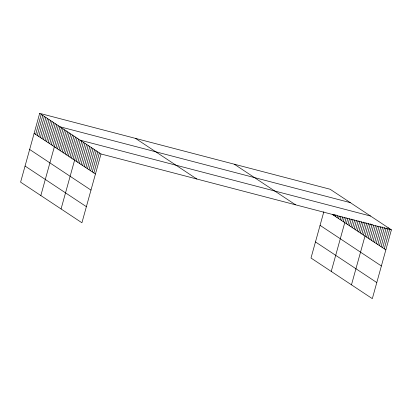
<?xml version="1.0" encoding="UTF-8"?>
<svg xmlns="http://www.w3.org/2000/svg" width="412" height="412" viewBox="0 0 412 412"><rect width="100%" height="100%" fill="white"/><g stroke="black" fill="none" stroke-linecap="round" stroke-linejoin="round"><path stroke-width="0.62" d="M39.676 113.352L20.6 182.145L81.921 222.768L100.997 153.975L39.676 113.352L330.079 189.232L391.4 229.855L372.324 298.649L311.003 258.025L323.842 211.737M35.679 134.41L41.236 114.387M37.234 135.445L42.791 115.417M38.795 136.475L44.347 116.447M40.35 137.505L45.902 117.477M41.906 138.535L47.462 118.512M43.461 139.57L49.018 119.542M45.021 140.6L50.573 120.572M46.577 141.63L52.128 121.602M48.132 142.66L53.689 122.637M49.687 143.695L55.244 123.667M51.248 144.725L56.799 124.697M52.803 145.755L58.355 125.727M40.834 195.551L59.915 126.757L350.318 202.637M55.914 147.815L61.47 127.792M57.474 148.85L63.026 128.822M59.029 149.88L64.581 129.852M60.585 150.91L66.136 130.882M62.14 151.94L67.697 131.917M63.7 152.976L69.252 132.947M65.256 154.006L70.807 133.977M66.811 155.036L72.363 135.007M68.366 156.066L73.923 136.042M69.922 157.101L75.478 137.072M71.482 158.131L77.034 138.102M73.037 159.161L78.589 139.132M61.069 208.956L80.149 140.162L370.553 216.043M76.199 161.257L81.751 141.228M77.801 162.318L83.353 142.289M79.403 163.379L84.96 143.35M81.01 164.44L86.561 144.416M82.611 165.506L88.168 145.477M84.218 166.566L89.77 146.538M85.82 167.627L91.371 147.604M87.421 168.693L92.978 148.665M89.028 169.754L94.58 149.726M90.63 170.815L96.187 150.787M92.236 171.881L97.788 151.853M93.838 172.942L99.39 152.914M333.864 215.445L334.204 214.235M335.425 216.48L335.929 214.657M336.98 217.51L337.485 215.687M338.535 218.54L339.21 216.115M340.091 219.57L340.935 216.537M341.651 220.6L342.66 216.959M343.206 221.635L344.386 217.387M331.238 271.431L346.111 217.809M346.317 223.695L347.836 218.236M347.877 224.725L349.556 218.659M349.433 225.761L351.281 219.081M350.988 226.791L353.007 219.508M352.543 227.821L354.732 219.931M354.104 228.851L356.457 220.358M355.659 229.886L358.183 220.78M357.214 230.916L359.908 221.203M358.77 231.946L361.633 221.63M360.33 232.976L363.358 222.053M361.885 234.011L365.084 222.475M363.441 235.041L366.809 222.902M351.472 284.836L368.534 223.325M366.603 237.132L370.306 223.783M368.204 238.198L372.077 224.236M369.811 239.259L373.679 225.297M371.413 240.32L375.45 225.755M373.014 241.381L377.222 226.209M374.621 242.447L378.994 226.667M376.223 243.507L380.935 226.512M377.83 244.568L382.707 226.971M379.431 245.634L384.478 227.424M381.033 246.695L386.25 227.882M382.64 247.756L388.192 227.728M384.242 248.822L389.798 228.794M100.997 153.975L391.4 229.855M332.309 214.415L385.848 249.883M234.248 164.192L295.569 204.815M320.062 225.354L381.383 265.977M315.468 241.932L376.784 282.555M135.512 138.396L196.828 179.014M34.124 133.38L95.44 174.003M29.659 149.474L90.98 190.097M25.065 166.051L86.381 206.675"/></g></svg>
